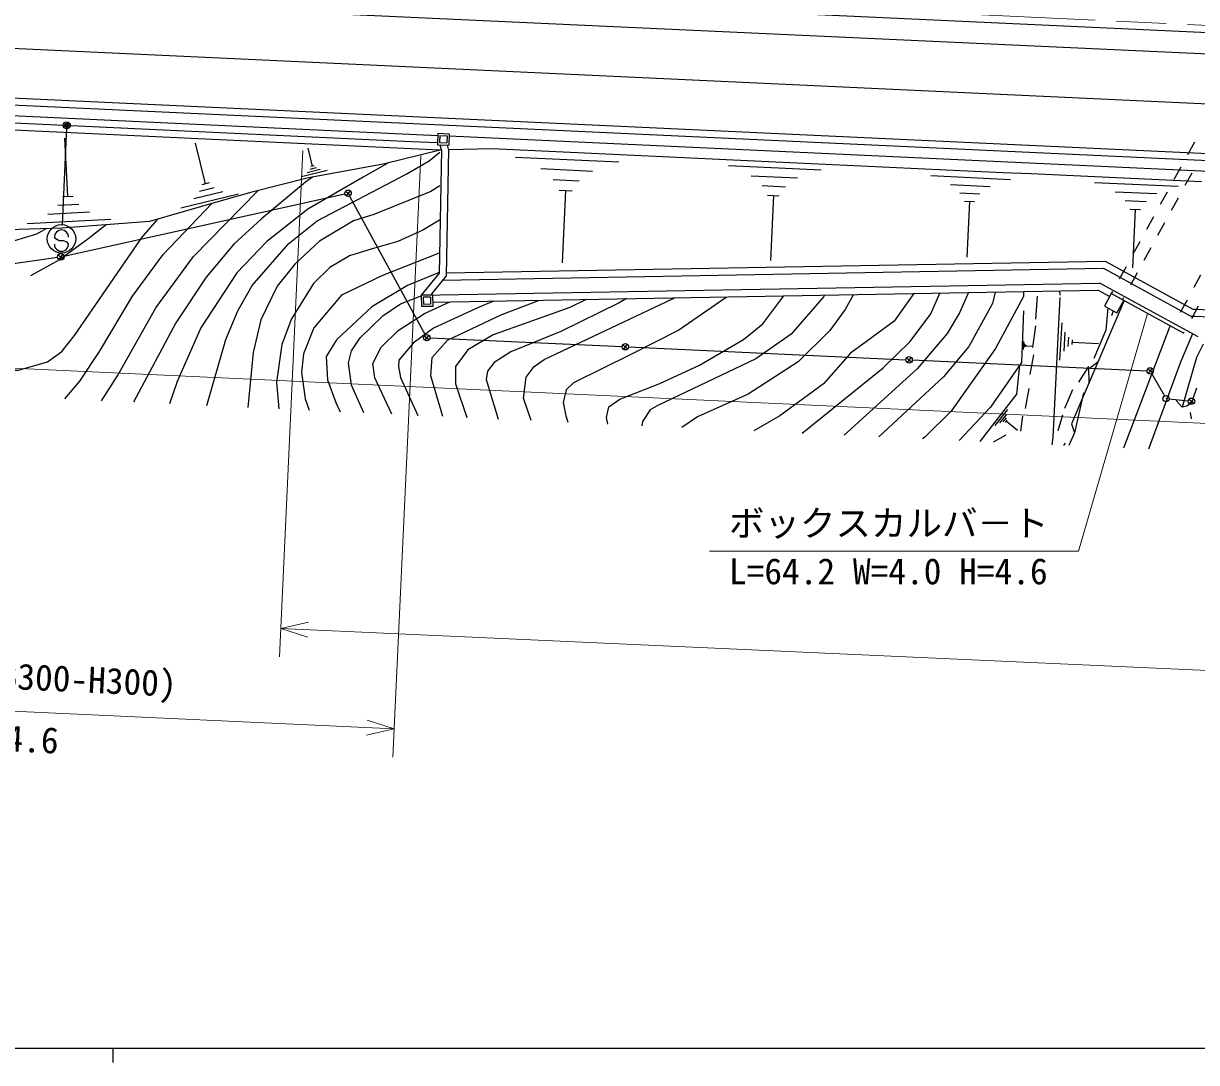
# Model space of a CAD drawing. Units: millimetres, scale not verified. Extents: x 40000 to 680000, y 20000 to 380000.
# Drawn here: x 161699 to 244302, y 204000 to 277148 of the extents above; entities that cross this region are included whole.
import ezdxf
from ezdxf.enums import TextEntityAlignment as Align

# ---------------------------------------------------------------- set-up
doc = ezdxf.new("R2010")
doc.units = ezdxf.units.MM
doc.header["$LTSCALE"] = 1000
doc.header["$PDMODE"] = 32
doc.header["$PDSIZE"] = 500
doc.linetypes.add('CHAIN', pattern=[18.5, 12, -1.5, 3.5, -1.5])
for name, color, linetype, lineweight in [('M-BGD', 7, 'Continuous', 25), ('M-BMK', 2, 'CHAIN', 13), ('M-BMK-ROW', 30, 'Continuous', 25), ('M-STR-HTXT', 7, 'Continuous', 13), ('M-STR-STRC', 7, 'Continuous', 25), ('M-TTL-BAND', 7, 'Continuous', 25)]:
    doc.layers.add(name, color=color, linetype=linetype, lineweight=lineweight)
doc.styles.add('@ＭＳ ゴシック', font='')
doc.styles.add('ＭＳ ゴシック', font='')
doc.styles.get('@ＭＳ ゴシック').set_extended_font_data('@MS Gothic')
doc.styles.get('ＭＳ ゴシック').set_extended_font_data('MS Gothic')

msp = doc.modelspace()

# ---------------------------------------------------------------- linework, layer by layer
at = {"layer": 'M-BGD'}
for p, q in [((65329, 284853), (318158, 273117)), ((65260, 283355), (318088, 271619)), ((65098, 279859), (317926, 268122)), ((64935, 276362), (317764, 264626)), ((64912, 275863), (317740, 264127)), ((135319, 271844), (190875, 269265)), ((190881, 269414), (190846, 268615)), ((190881, 269414), (191680, 269379)), ((191680, 269379), (191645, 268580)), ((164822, 264958), (164607, 269084)), ((174509, 265860), (173808, 268712)), ((190846, 268615), (191645, 268580)), ((191024, 269258), (191003, 268758)), ((191003, 268758), (191502, 268737)), ((191024, 269258), (191524, 269236)), ((191124, 268252), (191048, 268606)), ((191524, 269236), (191502, 268737)), ((191625, 268300), (191565, 268584)), ((191674, 269228), (284641, 264912)), ((244148, 268787), (243667, 267911)), ((182048, 267108), (181736, 268379)), ((191124, 268252), (187021, 267241)), ((191124, 268252), (190971, 259556)), ((191124, 268252), (190971, 259556)), ((191124, 268252), (191023, 268227)), ((191624, 268301), (191468, 259374)), ((191631, 268272), (194702, 268336)), ((196335, 267743), (203622, 267404)), ((182591, 266857), (181683, 266634)), ((187021, 267241), (181767, 266284)), ((182320, 266983), (181866, 266871)), ((182161, 267136), (181934, 267080)), ((198123, 266929), (201766, 266760)), ((211334, 267154), (217868, 266851)), ((243186, 267034), (242705, 266157)), ((181767, 266284), (177781, 265268)), ((183090, 266787), (181274, 266341)), ((199000, 266159), (200822, 266074)), ((212937, 266425), (216204, 266274)), ((225591, 266434), (231207, 266174)), ((243959, 266611), (243480, 265734)), ((175728, 265295), (173691, 264795)), ((175119, 265577), (174100, 265327)), ((174764, 265922), (174255, 265797)), ((177781, 265268), (175447, 264612)), ((199422, 265409), (200333, 265366)), ((199877, 265388), (199640, 260287)), ((213723, 265734), (215357, 265658)), ((226969, 265808), (229777, 265677)), ((227645, 265213), (229049, 265148)), ((237120, 265962), (243009, 265689)), ((238565, 265305), (241510, 265168)), ((242223, 265281), (241742, 264404)), ((165590, 264407), (164116, 264330)), ((165190, 264977), (164454, 264939)), ((175447, 264612), (170565, 263200)), ((176847, 265138), (172772, 264137)), ((214102, 265061), (214918, 265024)), ((214510, 265043), (214298, 260469)), ((227970, 264635), (228672, 264603)), ((228321, 264619), (228138, 260687)), ((239274, 264682), (240746, 264614)), ((243000, 264856), (242520, 263979)), ((166357, 263856), (163410, 263702)), ((239614, 264076), (240351, 264042)), ((239982, 264059), (239791, 259936)), ((241261, 263528), (240780, 262651)), ((164411, 262735), (158379, 262564)), ((167861, 263343), (161967, 263036)), ((170565, 263200), (164411, 262735)), ((242041, 263101), (241561, 262224)), ((240299, 261774), (239818, 260898)), ((241082, 261346), (240602, 260469)), ((190979, 259566), (189704, 258017)), ((239336, 260021), (238855, 259144)), ((240123, 259591), (239643, 258714)), ((244592, 259428), (244112, 258550)), ((189704, 258017), (237485, 258867)), ((191468, 259374), (190361, 258029)), ((238422, 258356), (237485, 258867)), ((190503, 258033), (189704, 258017)), ((189704, 258017), (189720, 257217)), ((190356, 257880), (189856, 257870)), ((189856, 257870), (189866, 257370)), ((190356, 257880), (190366, 257380)), ((190503, 258033), (190519, 257233)), ((190513, 257531), (237362, 258369)), ((232118, 258275), (232110, 257918)), ((233068, 257940), (232971, 256329)), ((234660, 258320), (234672, 258014)), ((238182, 257920), (237362, 258369)), ((243386, 255346), (238297, 258128)), ((238374, 258268), (238298, 258130)), ((244420, 255077), (238422, 258356)), ((239163, 257836), (239087, 257696)), ((190519, 257233), (189720, 257217)), ((190366, 257380), (189866, 257370)), ((232120, 256917), (231966, 253271)), ((238434, 256918), (238304, 256566)), ((243633, 257673), (243153, 256795)), ((244419, 257243), (243941, 256365)), ((234686, 253444), (234835, 256078)), ((232961, 255868), (232740, 254344)), ((234987, 254088), (235061, 255405)), ((243386, 255346), (243434, 255434)), ((232108, 254187), (232148, 254761)), ((232175, 254327), (232195, 254614)), ((232237, 254395), (232247, 254538)), ((232297, 254426), (232302, 254498)), ((232300, 254462), (232702, 254434)), ((235269, 254402), (235306, 255061)), ((235541, 254552), (235560, 254881)), ((235551, 254717), (237395, 254612)), ((232822, 253809), (232568, 252445)), ((231846, 253098), (231636, 251051)), ((236687, 252990), (235993, 251888)), ((236687, 252990), (236709, 251780)), ((236829, 252932), (237381, 253358)), ((232504, 251453), (232246, 250039)), ((235562, 251351), (234997, 250033)), ((236349, 251151), (235715, 248328)), ((244297, 251467), (244056, 250800)), ((231636, 251051), (229054, 247721)), ((242864, 250596), (243296, 250139)), ((230126, 248849), (231019, 249975)), ((230462, 249041), (230909, 249604)), ((232053, 249505), (231902, 248454)), ((234859, 249583), (234544, 248460)), ((243860, 249756), (243913, 249315)), ((230686, 249093), (230910, 249374)), ((230855, 249074), (230966, 249215)), ((230910, 249144), (231699, 248519)), ((230864, 248162), (230017, 247702)), ((235715, 248328), (235300, 247432)), ((230017, 247702), (230006, 247677))]:
    msp.add_line(p, q, dxfattribs=at)
for points in [[(161052, 270149), (163050, 270056), (165047, 269963), (167045, 269871), (169043, 269778), (171041, 269685), (173039, 269592), (175037, 269500), (177035, 269407), (179032, 269314), (181030, 269221), (183028, 269129), (185026, 269036), (187024, 268943), (189022, 268850), (190853, 268765)], [(161029, 269649), (163026, 269557), (165024, 269464), (167022, 269371), (169020, 269278), (171018, 269186), (173016, 269093), (175014, 269000), (177011, 268907), (179009, 268815), (181007, 268722), (183005, 268629), (185003, 268536), (187001, 268444), (188998, 268351), (190996, 268258), (191122, 268261)], [(141021, 267727), (142125, 265040), (143385, 262652), (144949, 260617), (148764, 257137), (151999, 255136), (156769, 253129), (159054, 252738), (161356, 252744), (163399, 253318), (164400, 254049), (165290, 255176), (170054, 262094), (171157, 263371)], [(174613, 250249), (175955, 254910), (176791, 256924), (177796, 258703), (180396, 261655), (182384, 263263), (188654, 266540), (190271, 267482), (191022, 268098)], [(194703, 268336), (204692, 267873), (206690, 267780), (208688, 267687), (210686, 267594), (212684, 267502), (214681, 267409), (216679, 267316), (218677, 267224), (220675, 267131), (222673, 267038), (224671, 266945), (226669, 266853), (228666, 266760), (230664, 266667), (232662, 266574), (234660, 266482), (236658, 266389), (240653, 266203), (242651, 266111), (244649, 266018)], [(187346, 267321), (185611, 266316), (181715, 264072), (178846, 261787), (176734, 259592), (174195, 255723), (172531, 251951), (171984, 250371)], [(182059, 266337), (181566, 265983), (178461, 263388), (176521, 261600), (174569, 259291), (172428, 256069), (169449, 250488)], [(167188, 250593), (168313, 252344), (171010, 257130), (173662, 260735), (178181, 265339), (178235, 265383)], [(191008, 265725), (190392, 265325), (186360, 263701), (184940, 263264), (182550, 261823), (180818, 260207), (179567, 258658), (178415, 256287), (177869, 253989), (177496, 250115)], [(164607, 250713), (165671, 251966), (167062, 254046), (169381, 257951), (171537, 260875), (174955, 264469)], [(163318, 262704), (162612, 262322), (161069, 261845), (158286, 261589), (156152, 261804), (154484, 262417), (153053, 263544)], [(167521, 262970), (166234, 261955), (164228, 260509), (162185, 259376)], [(190994, 263303), (189812, 262590), (188049, 261808), (186256, 261276), (184652, 260779), (183274, 259979), (182130, 258835), (180570, 256352), (179888, 254547), (179513, 251886), (179679, 250013)], [(190979, 260967), (186990, 259399), (184082, 258020), (182156, 255710), (181411, 253898), (181270, 252605), (181545, 250723), (181814, 249914)], [(191471, 259589), (237866, 260414), (244047, 257036), (244232, 257028), (245231, 256981)], [(190971, 259605), (188736, 258700), (186228, 257189), (183751, 254878), (183008, 253705), (183101, 252056), (183686, 250466), (183992, 249813)], [(191229, 259084), (237742, 259916), (243909, 256546), (244209, 256532), (245208, 256486)], [(185677, 249735), (184809, 251685), (184584, 253254), (184802, 254109), (185399, 255010), (187006, 256567), (188250, 257404), (189705, 257962)], [(201319, 257724), (200179, 257160), (196558, 255862), (194780, 255217), (192985, 254162), (192113, 252998), (192116, 251786), (192913, 249399)], [(204162, 257775), (203650, 257471), (199547, 255463), (196026, 254025), (194851, 253292), (194368, 252679), (194291, 252076), (195118, 249297)], [(197443, 249189), (196908, 250759), (197089, 252249), (197666, 252994), (198374, 253499), (207401, 257762), (207511, 257835)], [(211189, 257901), (211105, 257819), (207855, 255556), (204474, 253853), (200425, 251853), (199908, 251358), (199708, 250453), (199883, 249516), (200021, 249069)], [(202845, 248938), (202762, 249411), (202929, 250159), (203696, 250709), (206510, 251797), (209300, 253085), (212412, 254897), (213751, 256014), (215244, 257973)], [(218116, 258025), (218066, 257930), (215757, 255281), (213277, 253532), (206312, 250228), (205832, 249955), (205290, 249137), (205244, 248827)], [(220140, 258061), (219555, 257022), (218479, 255528), (216245, 253322), (212739, 251055), (209155, 249455), (208062, 248696)], [(224395, 258137), (223008, 256180), (221065, 254763), (219947, 253940), (218029, 251772), (214968, 249532), (213137, 248460)], [(216529, 248303), (222244, 252911), (224136, 254757), (225593, 256717), (226227, 258170)], [(228245, 258206), (227621, 256766), (226744, 255322), (224622, 252823), (219480, 248166)], [(230119, 258239), (229924, 257423), (228271, 254418), (226478, 252277), (221932, 248052)], [(232110, 257918), (230146, 254257), (227020, 249865), (225188, 248052), (225010, 247909)], [(234670, 257858), (234185, 248035), (234124, 247486)], [(187631, 249644), (186449, 252199), (186305, 253203), (186884, 254357), (188088, 255533), (189929, 256735), (191732, 257553)], [(194801, 257608), (193797, 257174), (190578, 255698), (189145, 254638), (188137, 253442), (188115, 252995), (188243, 252230), (189477, 249559)], [(191232, 249477), (190386, 252347), (190476, 253634), (191559, 254860), (195375, 256667), (198033, 257666)], [(239202, 257639), (235509, 248958), (235715, 248328)], [(238049, 257127), (237924, 255564), (237079, 253566)], [(242428, 255871), (242390, 255775), (239153, 247253)], [(244013, 255300), (243169, 253313), (240913, 247171)], [(244760, 254568), (244308, 253639), (243296, 250139)], [(231966, 253271), (229803, 250132), (227595, 247789)], [(243967, 250471), (243614, 250212), (243296, 250139)], [(235041, 247613), (234967, 247489), (234955, 247448)]]:
    msp.add_lwpolyline(points, dxfattribs=at)
msp.add_lwpolyline([(237819, 257253), (238697, 256775), (239175, 257653), (238297, 258131)], close=True, dxfattribs=at)
at = {"layer": 'M-BMK'}
msp.add_line((225181, 277933), (245159, 277006), dxfattribs=at)
at = {"layer": 'M-BMK-ROW'}
for p, q in [((184380, 265334), (184733, 265056)), ((184696, 265372), (184417, 265018)), ((164549, 260767), (184337, 265146)), ((184664, 264997), (189988, 255227)), ((156492, 259619), (164107, 260687)), ((164153, 260858), (164506, 260580)), ((164469, 260896), (164190, 260542)), ((189919, 255169), (190272, 254890)), ((190235, 255206), (189956, 254853)), ((190320, 255019), (203856, 254397)), ((203904, 254526), (204258, 254248)), ((204220, 254564), (203942, 254210)), ((204306, 254377), (223835, 253479)), ((223883, 253608), (224236, 253329)), ((224199, 253645), (223920, 253292)), ((224284, 253458), (240817, 252698)), ((240865, 252827), (241219, 252549)), ((241181, 252865), (240903, 252511)), ((241153, 252492), (242042, 250930)), ((242153, 250735), (242141, 250744)), ((242377, 250712), (243723, 250575)), ((243770, 250692), (244124, 250413)), ((244086, 250729), (243808, 250376))]:
    msp.add_line(p, q, dxfattribs=at)
for centre in [(184556, 265195), (164330, 260719), (190096, 255030), (204081, 254387), (224060, 253469), (241042, 252688), (242153, 250735), (243947, 250552)]:
    msp.add_circle(centre, 225, dxfattribs=at)
at = {"layer": 'M-STR-HTXT'}
for p, q in [((181382, 268204), (179728, 232562)), ((189673, 267819), (187708, 225486)), ((64054, 257383), (428271, 240476)), ((236000, 240000), (240842, 256737)), ((210000, 240000), (236000, 240000)), ((181774, 234990), (179821, 234560)), ((364616, 226188), (179821, 234560)), ((179821, 234560), (181727, 233955)), ((133260, 230016), (187801, 227484)), ((187801, 227484), (185895, 228090)), ((185847, 227056), (187801, 227484))]:
    msp.add_line(p, q, dxfattribs=at)
at = {"layer": 'M-STR-STRC'}
for p, q in [((164740, 269827), (164422, 262985)), ((163976, 261997), (163877, 262115)), ((164221, 261857), (163976, 261997)), ((164522, 261855), (164221, 261857)), ((164767, 261743), (164522, 261855)), ((164873, 261607), (164767, 261743))]:
    msp.add_line(p, q, dxfattribs=at)
for centre, radius in [((164747, 269977), 150), ((164747, 269977), 120), ((164747, 269977), 90), ((164747, 269977), 60), ((164747, 269977), 30), ((164376, 261986), 1000)]:
    msp.add_circle(centre, radius, dxfattribs=at)
for centre, start, end in [((164377, 262111), 359.55488, 179.55488), ((164373, 261611), 179.55488, 359.55488)]:
    msp.add_arc(centre, 500, start, end, dxfattribs=at)
msp.add_point((164747, 269977), dxfattribs=at)
at = {"layer": 'M-TTL-BAND'}
for p, q in [((40000, 205000), (579000, 205000)), ((168000, 205000), (168000, 204000))]:
    msp.add_line(p, q, dxfattribs=at)

# ---------------------------------------------------------------- texts
at = {"layer": 'M-STR-HTXT', "style": 'ＭＳ ゴシック'}
msp.add_text('ボックスカルバ－ト', height=1833, dxfattribs=at).set_placement((211375, 240500), align=Align.BOTTOM_LEFT)
msp.add_text('L=64.2 W=4.0 H=4.6', height=1833, dxfattribs=at).set_placement((211375, 239500), align=Align.TOP_LEFT)
msp.add_text('側溝(PU3-B300-H300)', height=1833, rotation=357.342, dxfattribs=at).set_placement((160577, 229749), align=Align.BOTTOM_CENTER)
at = {"layer": 'M-STR-HTXT', "style": '@ＭＳ ゴシック'}
msp.add_text('L=54.6', height=1833, rotation=357.342, dxfattribs=at).set_placement((160484, 227751), align=Align.TOP_CENTER)

doc.saveas('drawing.dxf')
